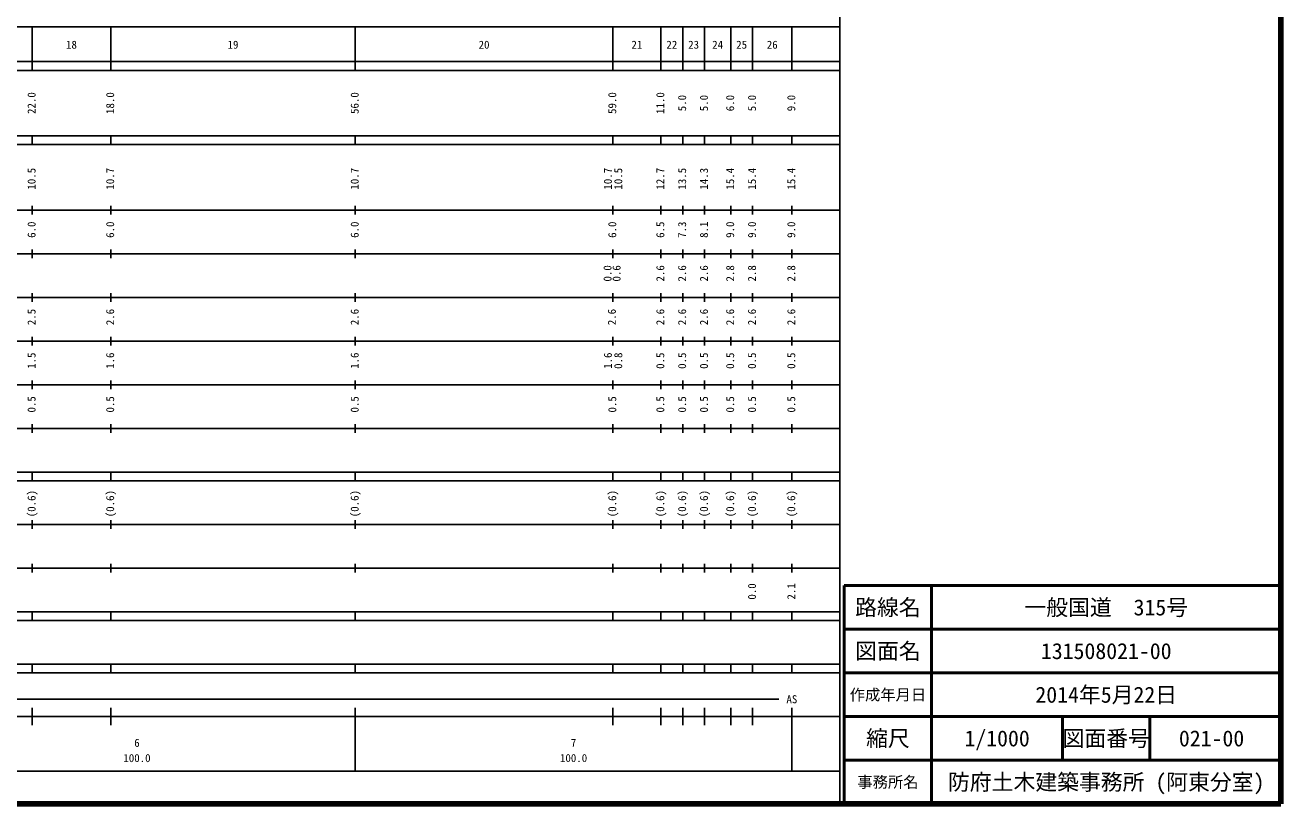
# Model space of a CAD drawing. Units: millimetres on the paper, enlarged 1000 times. Extents: x 40000 to 680000, y 20000 to 380000.
# Drawn here: x 392383 to 680000, y 20000 to 198357 of the extents above; entities that cross this region are included whole.
import ezdxf
from ezdxf.enums import TextEntityAlignment as Align

# ---------------------------------------------------------------- set-up
doc = ezdxf.new("R2010")
doc.units = ezdxf.units.MM
doc.header["$LTSCALE"] = 1000
for name, color, linetype, lineweight in [('M-TTL', 2, 'Continuous', 140), ('M-TTL-BAND', 7, 'Continuous', 25), ('M-TTL-FRAM', 2, 'Continuous', 50), ('M-TTL-LINE', 7, 'Continuous', 50)]:
    doc.layers.add(name, color=color, linetype=linetype, lineweight=lineweight)
doc.layers.add('M-TTL-TXT', color=7, linetype='Continuous')
doc.styles.add('ＭＳ ゴシック', font='')
doc.styles.get('ＭＳ ゴシック').set_extended_font_data('MS Gothic')

msp = doc.modelspace()

# ---------------------------------------------------------------- linework, layer by layer
at = {"layer": 'M-TTL'}
for p, q in [((680000, 20000), (680000, 380000)), ((40000, 20000), (680000, 20000))]:
    msp.add_line(p, q, dxfattribs=at)
at = {"layer": 'M-TTL-BAND'}
for p, q in [((579000, 20000), (579000, 370000)), ((68000, 198000), (579000, 198000)), ((394000, 188000), (394000, 198000)), ((412000, 188000), (412000, 198000)), ((468000, 188000), (468000, 198000)), ((527000, 188000), (527000, 198000)), ((538000, 188000), (538000, 198000)), ((543000, 188000), (543000, 198000)), ((548000, 188000), (548000, 198000)), ((554000, 188000), (554000, 198000)), ((559000, 188000), (559000, 198000)), ((568000, 188000), (568000, 198000)), ((40000, 190000), (579000, 190000)), ((40000, 188000), (579000, 188000)), ((40000, 173000), (579000, 173000)), ((394000, 171000), (394000, 173000)), ((412000, 171000), (412000, 173000)), ((468000, 171000), (468000, 173000)), ((527000, 171000), (527000, 173000)), ((538000, 171000), (538000, 173000)), ((543000, 171000), (543000, 173000)), ((548000, 171000), (548000, 173000)), ((554000, 171000), (554000, 173000)), ((559000, 171000), (559000, 173000)), ((568000, 171000), (568000, 173000)), ((40000, 171000), (579000, 171000)), ((40000, 156000), (579000, 156000)), ((394000, 155000), (394000, 157000)), ((412000, 155000), (412000, 157000)), ((468000, 155000), (468000, 157000)), ((527000, 155000), (527000, 157000)), ((538000, 155000), (538000, 157000)), ((543000, 155000), (543000, 157000)), ((548000, 155000), (548000, 157000)), ((554000, 155000), (554000, 157000)), ((559000, 155000), (559000, 157000)), ((568000, 155000), (568000, 157000)), ((394000, 145000), (394000, 147000)), ((412000, 145000), (412000, 147000)), ((468000, 145000), (468000, 147000)), ((527000, 145000), (527000, 147000)), ((538000, 145000), (538000, 147000)), ((543000, 145000), (543000, 147000)), ((548000, 145000), (548000, 147000)), ((554000, 145000), (554000, 147000)), ((559000, 145000), (559000, 147000)), ((568000, 145000), (568000, 147000)), ((46000, 146000), (579000, 146000)), ((52000, 136000), (579000, 136000)), ((394000, 135000), (394000, 137000)), ((412000, 135000), (412000, 137000)), ((468000, 135000), (468000, 137000)), ((527000, 135000), (527000, 137000)), ((538000, 135000), (538000, 137000)), ((543000, 135000), (543000, 137000)), ((548000, 135000), (548000, 137000)), ((554000, 135000), (554000, 137000)), ((559000, 135000), (559000, 137000)), ((568000, 135000), (568000, 137000)), ((394000, 125000), (394000, 127000)), ((412000, 125000), (412000, 127000)), ((468000, 125000), (468000, 127000)), ((527000, 125000), (527000, 127000)), ((538000, 125000), (538000, 127000)), ((543000, 125000), (543000, 127000)), ((548000, 125000), (548000, 127000)), ((554000, 125000), (554000, 127000)), ((559000, 125000), (559000, 127000)), ((568000, 125000), (568000, 127000)), ((46000, 126000), (579000, 126000)), ((52000, 116000), (579000, 116000)), ((394000, 115000), (394000, 117000)), ((412000, 115000), (412000, 117000)), ((468000, 115000), (468000, 117000)), ((527000, 115000), (527000, 117000)), ((538000, 115000), (538000, 117000)), ((543000, 115000), (543000, 117000)), ((548000, 115000), (548000, 117000)), ((554000, 115000), (554000, 117000)), ((559000, 115000), (559000, 117000)), ((568000, 115000), (568000, 117000)), ((394000, 105000), (394000, 107000)), ((412000, 105000), (412000, 107000)), ((468000, 105000), (468000, 107000)), ((527000, 105000), (527000, 107000)), ((538000, 105000), (538000, 107000)), ((543000, 105000), (543000, 107000)), ((548000, 105000), (548000, 107000)), ((554000, 105000), (554000, 107000)), ((559000, 105000), (559000, 107000)), ((568000, 105000), (568000, 107000)), ((46000, 106000), (579000, 106000)), ((40000, 96000), (579000, 96000)), ((394000, 94000), (394000, 96000)), ((412000, 94000), (412000, 96000)), ((468000, 94000), (468000, 96000)), ((527000, 94000), (527000, 96000)), ((538000, 94000), (538000, 96000)), ((543000, 94000), (543000, 96000)), ((548000, 94000), (548000, 96000)), ((554000, 94000), (554000, 96000)), ((559000, 94000), (559000, 96000)), ((568000, 94000), (568000, 96000)), ((40000, 94000), (579000, 94000)), ((49000, 84000), (579000, 84000)), ((394000, 83000), (394000, 85000)), ((412000, 83000), (412000, 85000)), ((468000, 83000), (468000, 85000)), ((527000, 83000), (527000, 85000)), ((538000, 83000), (538000, 85000)), ((543000, 83000), (543000, 85000)), ((548000, 83000), (548000, 85000)), ((554000, 83000), (554000, 85000)), ((559000, 83000), (559000, 85000)), ((568000, 83000), (568000, 85000)), ((394000, 73000), (394000, 75000)), ((412000, 73000), (412000, 75000)), ((468000, 73000), (468000, 75000)), ((527000, 73000), (527000, 75000)), ((538000, 73000), (538000, 75000)), ((543000, 73000), (543000, 75000)), ((548000, 73000), (548000, 75000)), ((554000, 73000), (554000, 75000)), ((559000, 73000), (559000, 75000)), ((568000, 73000), (568000, 75000)), ((40000, 74000), (579000, 74000)), ((40000, 64000), (579000, 64000)), ((394000, 62000), (394000, 64000)), ((412000, 62000), (412000, 64000)), ((468000, 62000), (468000, 64000)), ((527000, 62000), (527000, 64000)), ((538000, 62000), (538000, 64000)), ((543000, 62000), (543000, 64000)), ((548000, 62000), (548000, 64000)), ((554000, 62000), (554000, 64000)), ((559000, 62000), (559000, 64000)), ((568000, 62000), (568000, 64000)), ((40000, 62000), (579000, 62000)), ((40000, 52000), (579000, 52000)), ((394000, 50000), (394000, 52000)), ((412000, 50000), (412000, 52000)), ((468000, 50000), (468000, 52000)), ((527000, 50000), (527000, 52000)), ((538000, 50000), (538000, 52000)), ((543000, 50000), (543000, 52000)), ((548000, 50000), (548000, 52000)), ((554000, 50000), (554000, 52000)), ((559000, 50000), (559000, 52000)), ((568000, 50000), (568000, 52000)), ((40000, 50000), (579000, 50000)), ((71000, 44000), (565000, 44000)), ((394000, 38000), (394000, 42000)), ((412000, 38000), (412000, 42000)), ((468000, 27500), (468000, 42000)), ((527000, 38000), (527000, 42000)), ((538000, 38000), (538000, 42000)), ((543000, 38000), (543000, 42000)), ((548000, 38000), (548000, 42000)), ((554000, 38000), (554000, 42000)), ((559000, 38000), (559000, 42000)), ((568000, 27500), (568000, 42000)), ((40000, 40000), (579000, 40000)), ((68000, 27500), (579000, 27500))]:
    msp.add_line(p, q, dxfattribs=at)
at = {"layer": 'M-TTL-FRAM'}
for p, q in [((680000, 70000), (580000, 70000)), ((580000, 70000), (580000, 20000))]:
    msp.add_line(p, q, dxfattribs=at)
at = {"layer": 'M-TTL-LINE'}
for p, q in [((600000, 70000), (600000, 20000)), ((680000, 60000), (580000, 60000)), ((680000, 50000), (580000, 50000)), ((680000, 40000), (580000, 40000)), ((630000, 40000), (630000, 30000)), ((650000, 40000), (650000, 30000)), ((680000, 30000), (580000, 30000))]:
    msp.add_line(p, q, dxfattribs=at)

# ---------------------------------------------------------------- texts
at = {"layer": 'M-TTL-BAND', "style": 'ＭＳ ゴシック'}
for s, p in [('18', (403000, 192405)), ('19', (440000, 192405)), ('20', (497500, 192405)), ('21', (532500, 192405)), ('22', (540500, 192405)), ('23', (545500, 192405)), ('24', (551000, 192405)), ('25', (556500, 192405)), ('26', (563500, 192405)), ('AS', (568000, 42500)), ('6', (418000, 32523)), ('7', (518000, 32523)), ('100.0', (418000, 29033)), ('100.0', (518000, 29033))]:
    msp.add_text(s, height=1833, dxfattribs=at).set_placement(p, align=Align.BOTTOM_CENTER)
for s, p in [('22.0', (395322, 180500)), ('18.0', (413322, 180500)), ('56.0', (469322, 180500)), ('59.0', (528322, 180500)), ('11.0', (539322, 180500)), ('5.0', (544322, 180500)), ('5.0', (549322, 180500)), ('6.0', (555322, 180500)), ('5.0', (560322, 180500)), ('9.0', (569322, 180500)), ('10.5', (395322, 163174)), ('10.7', (413322, 163174)), ('10.7', (469322, 163174)), ('10.7', (527322, 163174)), ('10.5', (529692, 163174)), ('12.7', (539322, 163174)), ('13.5', (544322, 163174)), ('14.3', (549322, 163174)), ('15.4', (555322, 163174)), ('15.4', (560322, 163174)), ('15.4', (569322, 163174)), ('6.0', (395322, 151500)), ('6.0', (413322, 151500)), ('6.0', (469322, 151500)), ('6.0', (528322, 151500)), ('6.5', (539322, 151500)), ('7.3', (544322, 151500)), ('8.1', (549322, 151500)), ('9.0', (555322, 151500)), ('9.0', (560322, 151500)), ('9.0', (569322, 151500)), ('0.0', (527234, 141500)), ('0.6', (529305, 141500)), ('2.6', (539322, 141500)), ('2.6', (544322, 141500)), ('2.6', (549322, 141500)), ('2.8', (555322, 141500)), ('2.8', (560322, 141500)), ('2.8', (569322, 141500)), ('2.5', (395322, 131500)), ('2.6', (413322, 131500)), ('2.6', (469322, 131500)), ('2.6', (528228, 131500)), ('2.6', (539322, 131500)), ('2.6', (544322, 131500)), ('2.6', (549322, 131500)), ('2.6', (555322, 131500)), ('2.6', (560322, 131500)), ('2.6', (569322, 131500)), ('1.5', (395322, 121500)), ('1.6', (413322, 121500)), ('1.6', (469322, 121500)), ('1.6', (527322, 121500)), ('0.8', (529692, 121500)), ('0.5', (539322, 121500)), ('0.5', (544322, 121500)), ('0.5', (549322, 121500)), ('0.5', (555322, 121500)), ('0.5', (560322, 121500)), ('0.5', (569322, 121500)), ('0.5', (395322, 111500)), ('0.5', (413322, 111500)), ('0.5', (469322, 111500)), ('0.5', (528322, 111500)), ('0.5', (539322, 111500)), ('0.5', (544322, 111500)), ('0.5', (549322, 111500)), ('0.5', (555322, 111500)), ('0.5', (560322, 111500)), ('0.5', (569322, 111500)), ('(0.6)', (395322, 88764)), ('(0.6)', (413322, 88764)), ('(0.6)', (469322, 88764)), ('(0.6)', (528322, 88764)), ('(0.6)', (539322, 88764)), ('(0.6)', (544322, 88764)), ('(0.6)', (549322, 88764)), ('(0.6)', (555322, 88764)), ('(0.6)', (560322, 88764)), ('(0.6)', (569322, 88764)), ('0.0', (560322, 68651)), ('2.1', (569322, 68651))]:
    msp.add_text(s, height=1833, rotation=90, dxfattribs=at).set_placement(p, align=Align.BOTTOM_CENTER)
at = {"layer": 'M-TTL-TXT', "style": 'ＭＳ ゴシック'}
for s, height, p in [('路線名', 3666, (590000, 65000)), ('路線名', 3666, (590000, 65000)), ('一般国道\u3000315号', 3666, (640000, 65000)), ('図面名', 3666, (590000, 55000)), ('図面名', 3666, (590000, 55000)), ('131508021-00', 3666, (640000, 55000)), ('作成年月日', 2566, (590000, 45000)), ('作成年月日', 2566, (590000, 45000)), ('2014年5月22日', 3666, (640000, 45000)), ('縮尺', 3666, (590000, 35000)), ('縮尺', 3666, (590000, 35000)), ('1/1000', 3666, (615000, 35000)), ('図面番号', 3666, (640000, 35000)), ('図面番号', 3666, (640000, 35000)), ('021-00', 3666, (664125, 35000)), ('事務所名', 2566, (590000, 25000)), ('事務所名', 2566, (590000, 25000)), ('防府土木建築事務所 (阿東分室)', 3666, (640000, 25000))]:
    msp.add_text(s, height=height, dxfattribs=at).set_placement(p, align=Align.MIDDLE_CENTER)

doc.saveas('drawing.dxf')
